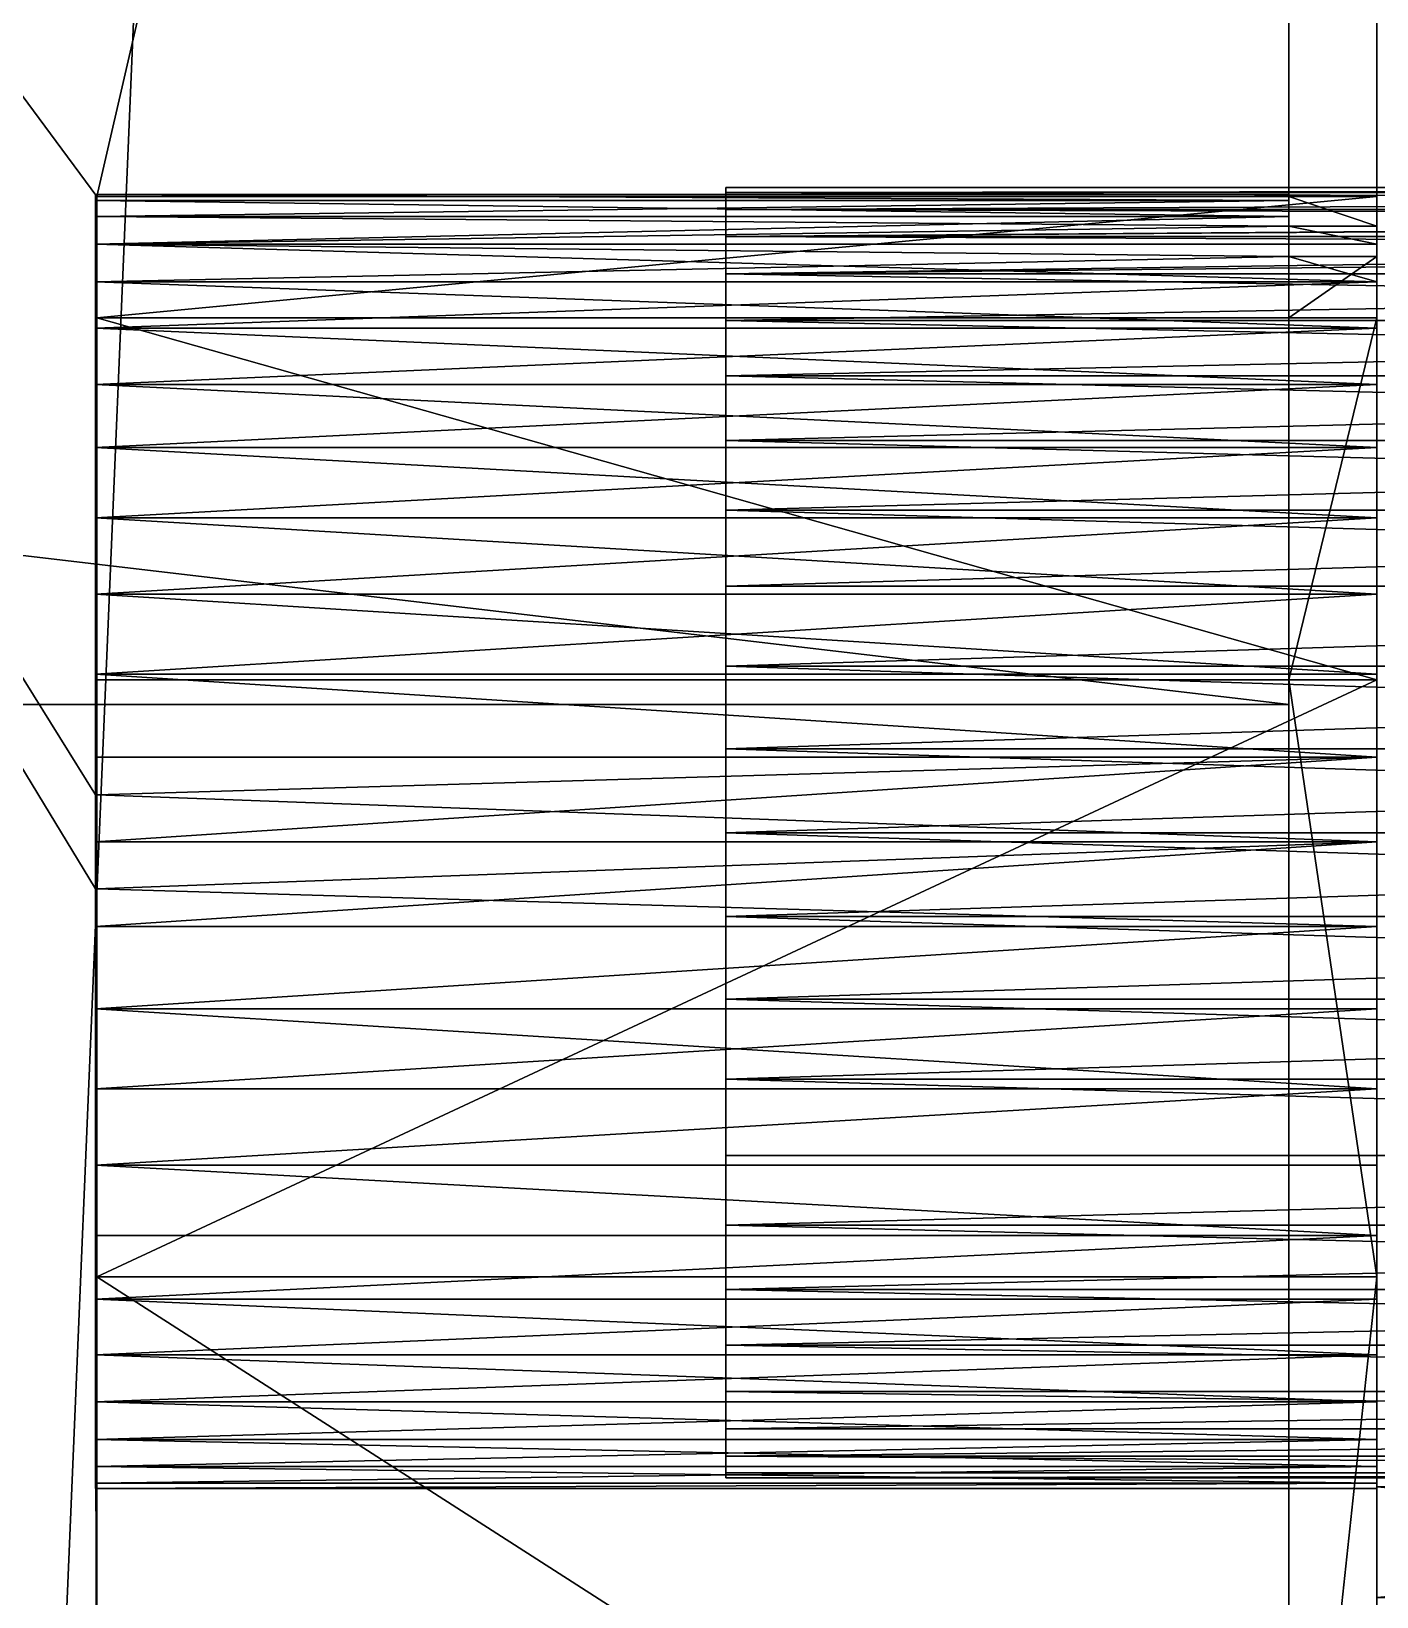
# Model space of a CAD drawing. Extents: x -30 to 83, y -53 to 60.
# Drawn here: x 59.102 to 61.187, y 9.83 to 12.256 of the extents above; entities that cross this region are included whole.
import ezdxf

# ---------------------------------------------------------------- set-up
doc = ezdxf.new("R2010")
doc.units = 0
doc.header["$MEASUREMENT"] = 0

msp = doc.modelspace()

# ---------------------------------------------------------------- linework, layer by layer
for points in [[(63.169998, -40), (-9.17, -40), (63.169998, 60)], [(-9.17, 60), (63.169998, 60), (-9.17, -40)], [(41, -40, 89), (63, -40, 89), (41, 60, 89)], [(63, 60, 89), (41, 60, 89), (63, -40, 89)], [(-7.187, 58, 2), (-7.187, -40, 2), (61.187, -40, 2)], [(61.187, 58, 2), (-7.187, 58, 2), (61.187, -40, 2)], [(61.187, 58, 69), (59.002998, 6.15, 69), (41, 58, 69)], [(61.187, 58, 69), (61.187, -40, 69), (59.002998, 6.15, 69)], [(59.203995, 11.999739, 45.998001), (61.050995, 19.999741, 45.998001), (55.553993, 16.937469, 45.998001)], [(59.203995, 11.999739, 45.998001), (61.050995, 11.999739, 45.998001), (61.050995, 19.999741, 45.998001)], [(61.050995, 11.99387, 45.131001), (61.050995, 12.002871, 45), (61.050995, 19.999741, 45.998001)], [(61.050995, 11.96887, 45.258999), (61.050995, 11.99387, 45.131001), (61.050995, 19.999741, 45.998001)], [(61.050995, 12.002871, 45), (61.050995, 11.99387, 44.868999), (61.050995, 19.999741, 45.998001)], [(61.050995, 19.743872, 42.084), (61.050995, 19.999741, 45.998001), (61.050995, 11.99387, 44.868999)], [(61.050995, 11.954163, 45.301754), (61.050995, 11.96887, 45.258999), (61.050995, 19.999741, 45.998001)], [(61.050995, 11.999739, 45.998001), (61.050995, 11.954163, 45.301754), (61.050995, 19.999741, 45.998001)], [(61.050995, 11.96887, 44.741001), (61.050995, 19.743872, 42.084), (61.050995, 11.99387, 44.868999)], [(61.050995, 11.96887, 44.741001), (61.050995, 11.925871, 44.616001), (61.050995, 19.743872, 42.084)], [(61.050995, 11.925871, 44.616001), (61.050995, 11.90675, 44.577427), (61.050995, 19.743872, 42.084)], [(61.050995, 19.743872, 42.084), (61.050995, 11.25087, 40.306), (61.050995, 18.977871, 38.235001)], [(61.050995, 19.743872, 42.084), (61.050995, 11.811871, 43.127998), (61.050995, 11.25087, 40.306)], [(61.050995, 19.743872, 42.084), (61.050995, 11.90675, 44.577427), (61.050995, 11.811871, 43.127998)], [(61.050995, 11.25087, 40.306), (61.050995, 10.325871, 37.581001), (61.050995, 18.977871, 38.235001)], [(61.050995, 17.716871, 34.519001), (61.050995, 18.977871, 38.235001), (61.050995, 10.325871, 37.581001)], [(61.050995, 17.716871, 34.519001), (61.050995, 10.325871, 37.581001), (61.050995, 15.98087, 31)], [(59.201996, 10.927092, 45.998001), (55.553993, 16.937469, 45.998001), (59.203995, 8.354225, 45.998001)], [(55.553993, 2.002739, 45.998001), (59.203995, 8.354225, 45.998001), (55.553993, 16.937469, 45.998001)], [(59.201996, 10.927092, 45.998001), (59.201996, 11.072649, 45.998001), (55.553993, 16.937469, 45.998001)], [(55.553993, 16.937469, 45.998001), (59.201996, 11.072649, 45.998001), (59.203995, 11.999739, 45.998001)], [(61.050995, 13.80087, 27.737), (61.050995, 15.98087, 31), (61.050995, 9.05287, 35)], [(61.050995, 9.05287, 35), (61.050995, 15.98087, 31), (61.050995, 10.325871, 37.581001)], [(39.050995, 13.80087, 27.737), (61.050995, 11.21287, 24.787001), (39.050995, 11.21287, 24.787001)], [(61.050995, 13.80087, 27.737), (61.050995, 11.21287, 24.787001), (39.050995, 13.80087, 27.737)], [(61.050995, 7.453871, 32.606998), (61.050995, 5.55687, 30.444), (61.050995, 13.80087, 27.737)], [(61.050995, 13.80087, 27.737), (61.050995, 9.05287, 35), (61.050995, 7.453871, 32.606998)], [(61.050995, 11.21287, 24.787001), (61.050995, 13.80087, 27.737), (61.050995, 5.55687, 30.444)], [(66.147346, 12.006001, 44.869999), (60.17857, 12.006001, 44.869999), (66.147346, 12.014, 45)], [(60.17857, 12.014, 45), (60.17857, 11.396, 45.924), (60.17857, 11.514, 45.866001)], [(60.17857, 11.396, 45.924), (60.17857, 12.014, 45), (60.17857, 12.006001, 44.869999)], [(60.17857, 11.514, 45.866001), (60.17857, 12.006001, 45.130001), (60.17857, 12.014, 45)], [(60.17857, 12.006001, 44.869999), (60.17857, 12.014, 45), (66.147346, 12.014, 45)], [(60.17857, 12.006001, 45.130001), (66.147346, 12.014, 45), (60.17857, 12.014, 45)], [(60.17857, 12.006001, 45.130001), (66.147346, 12.006001, 45.130001), (66.147346, 12.014, 45)], [(61.050995, 11.99387, 45.131001), (59.201996, 11.99387, 45.131001), (59.201996, 12.002871, 45)], [(61.050995, 11.99387, 45.131001), (59.201996, 12.002871, 45), (61.050995, 12.002871, 45)], [(61.050995, 12.002871, 45), (59.201996, 12.002871, 45), (61.050995, 11.99387, 44.868999)], [(59.201996, 11.99387, 44.868999), (61.050995, 11.99387, 44.868999), (59.201996, 12.002871, 45)], [(59.201996, 11.99387, 45.131001), (59.201996, 10.005871, 44.868999), (59.201996, 12.002871, 45)], [(59.201996, 12.002871, 45), (59.201996, 10.005871, 44.868999), (59.201996, 11.99387, 44.868999)], [(59.203995, 11.072649, 45.998001), (59.203995, 11.999739, 45.998001), (59.201996, 11.072649, 45.998001)], [(59.201996, 11.96887, 44.741001), (61.050995, 11.96887, 44.741001), (61.050995, 11.99387, 44.868999)], [(59.201996, 11.96887, 44.741001), (61.050995, 11.99387, 44.868999), (59.201996, 11.99387, 44.868999)], [(59.201996, 11.99387, 45.131001), (61.050995, 11.99387, 45.131001), (61.050995, 11.96887, 45.258999)], [(59.201996, 11.99387, 45.131001), (61.050995, 11.96887, 45.258999), (59.201996, 11.96887, 45.258999)], [(59.201996, 11.99387, 44.868999), (59.201996, 10.005871, 44.868999), (59.201996, 11.96887, 44.741001)], [(59.201996, 11.99387, 45.131001), (59.201996, 11.96887, 45.258999), (59.201996, 10.005871, 44.868999)], [(59.203995, 11.999739, 45.998001), (59.203995, 11.072649, 45.998001), (59.203995, 11.99987, 46)], [(59.203995, 11.811871, 48.872002), (59.203995, 11.99987, 46), (59.203995, 11.072649, 45.998001)], [(59.203995, 11.99987, 46), (61.186996, 11.99987, 46), (61.050995, 11.999739, 45.998001)], [(59.203995, 11.99987, 46), (61.050995, 11.999739, 45.998001), (59.203995, 11.999739, 45.998001)], [(59.203995, 11.99987, 46), (59.203995, 11.811871, 48.872002), (61.186996, 11.99987, 46)], [(61.186996, 11.811871, 48.872002), (61.186996, 11.99987, 46), (59.203995, 11.811871, 48.872002)], [(66.147346, 11.98, 44.742001), (60.17857, 12.006001, 44.869999), (66.147346, 12.006001, 44.869999)], [(60.17857, 11.98, 45.257999), (60.17857, 12.006001, 45.130001), (60.17857, 11.514, 45.866001)], [(60.17857, 11.396, 45.924), (60.17857, 12.006001, 44.869999), (60.17857, 11.98, 44.742001)], [(60.17857, 11.98, 44.742001), (60.17857, 12.006001, 44.869999), (66.147346, 11.98, 44.742001)], [(66.147346, 11.98, 45.257999), (66.147346, 12.006001, 45.130001), (60.17857, 11.98, 45.257999)], [(60.17857, 11.98, 45.257999), (66.147346, 12.006001, 45.130001), (60.17857, 12.006001, 45.130001)], [(61.186996, 11.99987, 46), (61.186996, 11.954163, 45.301754), (61.050995, 11.999739, 45.998001)], [(61.050995, 11.954163, 45.301754), (61.050995, 11.999739, 45.998001), (61.186996, 11.954163, 45.301754)], [(61.186996, 11.79587, 45.610001), (61.186996, 11.99987, 46), (61.186996, 11.70887, 45.709)], [(61.186996, 11.86787, 45.500999), (61.186996, 11.99987, 46), (61.186996, 11.79587, 45.610001)], [(61.186996, 11.925871, 45.383999), (61.186996, 11.99987, 46), (61.186996, 11.86787, 45.500999)], [(61.186996, 11.99987, 46), (61.186996, 11.925871, 45.383999), (61.186996, 11.954163, 45.301754)], [(61.186996, 11.61087, 45.794998), (61.186996, 11.70887, 45.709), (61.186996, 11.99987, 46)], [(61.186996, 11.61087, 45.794998), (61.186996, 11.99987, 46), (61.186996, 11.811871, 48.872002)], [(59.201996, 11.925871, 44.616001), (61.050995, 11.925871, 44.616001), (61.050995, 11.96887, 44.741001)], [(59.201996, 11.925871, 44.616001), (61.050995, 11.96887, 44.741001), (59.201996, 11.96887, 44.741001)], [(59.201996, 11.96887, 45.258999), (61.050995, 11.96887, 45.258999), (61.050995, 11.954163, 45.301754)], [(59.201996, 11.96887, 45.258999), (61.050995, 11.954163, 45.301754), (59.201996, 11.925871, 45.383999)], [(59.201996, 11.925871, 44.616001), (59.201996, 11.96887, 44.741001), (59.201996, 10.005871, 44.868999)], [(59.201996, 11.925871, 45.383999), (59.201996, 10.005871, 44.868999), (59.201996, 11.96887, 45.258999)], [(60.17857, 11.938, 45.382), (60.17857, 11.98, 45.257999), (60.17857, 11.514, 45.866001)], [(60.17857, 11.396, 45.924), (60.17857, 11.98, 44.742001), (60.17857, 11.938, 44.618)], [(64.144531, 11.967789, 45.294052), (60.17857, 11.98, 45.257999), (60.17857, 11.938, 45.382)], [(60.17857, 11.98, 44.742001), (66.147346, 11.98, 44.742001), (60.17857, 11.938, 44.618)], [(64.144531, 11.967789, 45.294052), (66.147346, 11.98, 45.257999), (60.17857, 11.98, 45.257999)], [(66.147346, 11.98, 44.742001), (66.147346, 11.938, 44.618), (60.17857, 11.938, 44.618)], [(60.17857, 11.938, 45.382), (64.144531, 11.938, 45.382), (64.144531, 11.967789, 45.294052)], [(61.186996, 11.925871, 45.383999), (59.201996, 11.925871, 45.383999), (61.050995, 11.954163, 45.301754)], [(60.17857, 11.514, 45.866001), (60.17857, 11.622002, 45.793999), (60.17857, 11.938, 45.382)], [(60.17857, 11.938, 45.382), (60.17857, 11.622002, 45.793999), (60.17857, 11.880001, 45.5)], [(60.17857, 11.396, 45.924), (60.17857, 11.938, 44.618), (60.17857, 11.880001, 44.5)], [(60.17857, 11.938, 45.382), (60.17857, 11.880001, 45.5), (64.144531, 11.938, 45.382)], [(60.17857, 11.880001, 45.5), (64.144531, 11.880001, 45.5), (64.144531, 11.938, 45.382)], [(60.17857, 11.880001, 44.5), (60.17857, 11.938, 44.618), (64.144531, 11.921314, 44.584049)], [(60.17857, 11.938, 44.618), (66.147346, 11.938, 44.618), (64.144531, 11.921314, 44.584049)], [(61.186996, 11.925871, 45.383999), (61.050995, 11.954163, 45.301754), (61.186996, 11.954163, 45.301754)], [(61.050995, 11.925871, 44.616001), (59.201996, 11.925871, 44.616001), (61.050995, 11.90675, 44.577427)], [(59.201996, 11.86787, 44.499001), (61.050995, 11.90675, 44.577427), (59.201996, 11.925871, 44.616001)], [(59.201996, 11.86787, 45.500999), (59.201996, 11.925871, 45.383999), (61.186996, 11.86787, 45.500999)], [(61.186996, 11.925871, 45.383999), (61.186996, 11.86787, 45.500999), (59.201996, 11.925871, 45.383999)], [(59.201996, 11.86787, 44.499001), (59.201996, 11.925871, 44.616001), (59.201996, 10.005871, 44.868999)], [(59.201996, 11.86787, 45.500999), (59.201996, 10.005871, 44.868999), (59.201996, 11.925871, 45.383999)], [(64.144531, 11.921314, 44.584049), (64.144531, 11.880001, 44.5), (60.17857, 11.880001, 44.5)], [(59.201996, 11.86787, 44.499001), (61.186996, 11.86787, 44.499001), (61.050995, 11.90675, 44.577427)], [(61.186996, 11.90675, 44.577427), (61.186996, 11.811871, 43.127998), (61.050995, 11.811871, 43.127998)], [(61.050995, 11.90675, 44.577427), (61.186996, 11.90675, 44.577427), (61.050995, 11.811871, 43.127998)], [(61.186996, 11.90675, 44.577427), (61.050995, 11.90675, 44.577427), (61.186996, 11.86787, 44.499001)], [(61.186996, 11.90675, 44.577427), (61.186996, 11.86787, 44.499001), (61.186996, 11.811871, 43.127998)], [(61.186996, 11.86787, 44.499001), (59.201996, 11.86787, 44.499001), (61.186996, 11.79587, 44.389999)], [(59.201996, 11.79587, 44.389999), (61.186996, 11.79587, 44.389999), (59.201996, 11.86787, 44.499001)], [(59.201996, 11.86787, 45.500999), (61.186996, 11.86787, 45.500999), (59.201996, 11.79587, 45.610001)], [(61.186996, 11.79587, 45.610001), (59.201996, 11.79587, 45.610001), (61.186996, 11.86787, 45.500999)], [(59.201996, 11.79587, 44.389999), (59.201996, 11.86787, 44.499001), (59.201996, 10.005871, 44.868999)], [(59.201996, 11.79587, 45.610001), (59.201996, 10.005871, 44.868999), (59.201996, 11.86787, 45.500999)], [(60.17857, 11.880001, 45.5), (60.17857, 11.622002, 45.793999), (60.17857, 11.807999, 45.608002)], [(60.17857, 11.396, 45.924), (60.17857, 11.880001, 44.5), (60.17857, 11.807999, 44.391998)], [(60.17857, 11.807999, 44.391998), (60.17857, 11.880001, 44.5), (64.144531, 11.807999, 44.391998)], [(60.17857, 11.880001, 45.5), (60.17857, 11.807999, 45.608002), (64.144531, 11.880001, 45.5)], [(60.17857, 11.880001, 44.5), (64.144531, 11.880001, 44.5), (64.144531, 11.807999, 44.391998)], [(64.144531, 11.880001, 45.5), (60.17857, 11.807999, 45.608002), (64.144531, 11.807999, 45.608002)], [(61.186996, 11.79587, 44.389999), (61.186996, 11.811871, 43.127998), (61.186996, 11.86787, 44.499001)], [(61.186996, 11.70887, 44.291), (61.186996, 11.79587, 44.389999), (59.201996, 11.79587, 44.389999)], [(59.201996, 11.70887, 44.291), (61.186996, 11.70887, 44.291), (59.201996, 11.79587, 44.389999)], [(59.201996, 11.79587, 45.610001), (61.186996, 11.79587, 45.610001), (59.201996, 11.70887, 45.709)], [(61.186996, 11.70887, 45.709), (59.201996, 11.70887, 45.709), (61.186996, 11.79587, 45.610001)], [(59.201996, 11.70887, 44.291), (59.201996, 11.79587, 44.389999), (59.201996, 10.005871, 44.868999)], [(59.201996, 11.70887, 45.709), (59.201996, 10.005871, 44.868999), (59.201996, 11.79587, 45.610001)], [(59.203995, 11.25087, 51.694), (59.203995, 11.811871, 48.872002), (59.203995, 6.35887, 48.153999)], [(59.203995, 8.354225, 45.998001), (59.203995, 6.35887, 48.153999), (59.203995, 11.811871, 48.872002)], [(59.203995, 10.927092, 45.998001), (59.203995, 8.354225, 45.998001), (59.203995, 11.811871, 48.872002)], [(59.203995, 10.99987, 46.002998), (59.203995, 11.811871, 48.872002), (59.203995, 11.072649, 45.998001)], [(59.203995, 10.99987, 46.002998), (59.203995, 10.927092, 45.998001), (59.203995, 11.811871, 48.872002)], [(61.186996, 11.25087, 51.694), (59.203995, 11.811871, 48.872002), (59.203995, 11.25087, 51.694)], [(59.203995, 11.811871, 48.872002), (61.186996, 11.25087, 51.694), (61.186996, 11.811871, 48.872002)], [(60.17857, 11.807999, 45.608002), (60.17857, 11.622002, 45.793999), (60.17857, 11.722, 45.708)], [(60.17857, 11.396, 45.924), (60.17857, 11.807999, 44.391998), (60.17857, 11.722, 44.292)], [(60.17857, 11.807999, 44.391998), (64.144531, 11.807999, 44.391998), (60.17857, 11.722, 44.292)], [(60.17857, 11.722, 44.292), (64.144531, 11.807999, 44.391998), (64.144531, 11.722, 44.292)], [(60.17857, 11.807999, 45.608002), (60.17857, 11.722, 45.708), (64.144531, 11.722, 45.708)], [(64.144531, 11.722, 45.708), (64.144531, 11.807999, 45.608002), (60.17857, 11.807999, 45.608002)], [(61.186996, 11.811871, 43.127998), (61.186996, 11.25087, 40.306), (61.050995, 11.25087, 40.306)], [(61.050995, 11.811871, 43.127998), (61.186996, 11.811871, 43.127998), (61.050995, 11.25087, 40.306)], [(61.186996, 11.25087, 51.694), (61.186996, 6.35887, 48.153999), (61.186996, 11.811871, 48.872002)], [(61.186996, 11.70887, 44.291), (61.186996, 11.811871, 43.127998), (61.186996, 11.79587, 44.389999)], [(61.186996, 11.811871, 48.872002), (61.186996, 6.35887, 48.153999), (61.186996, 10.616871, 45.925999)], [(61.186996, 10.86887, 45.993999), (61.186996, 11.811871, 48.872002), (61.186996, 10.74087, 45.967999)], [(61.186996, 11.501871, 45.868), (61.186996, 11.811871, 48.872002), (61.186996, 11.383871, 45.925999)], [(61.186996, 11.61087, 45.794998), (61.186996, 11.811871, 48.872002), (61.186996, 11.501871, 45.868)], [(61.186996, 11.811871, 48.872002), (61.186996, 11.259871, 45.967999), (61.186996, 11.383871, 45.925999)], [(61.186996, 10.616871, 45.925999), (61.186996, 10.74087, 45.967999), (61.186996, 11.811871, 48.872002)], [(61.186996, 10.99987, 46.002998), (61.186996, 11.811871, 48.872002), (61.186996, 10.86887, 45.993999)], [(61.186996, 11.259871, 45.967999), (61.186996, 11.811871, 48.872002), (61.186996, 11.130871, 45.993999)], [(61.186996, 10.99987, 46.002998), (61.186996, 11.130871, 45.993999), (61.186996, 11.811871, 48.872002)], [(61.186996, 11.70887, 44.291), (61.186996, 11.61087, 44.205002), (61.186996, 11.811871, 43.127998)], [(61.186996, 11.501871, 44.132), (61.186996, 11.811871, 43.127998), (61.186996, 11.61087, 44.205002)], [(61.186996, 11.383871, 44.074001), (61.186996, 11.811871, 43.127998), (61.186996, 11.501871, 44.132)], [(61.186996, 11.259871, 44.032001), (61.186996, 11.811871, 43.127998), (61.186996, 11.383871, 44.074001)], [(61.186996, 10.99987, 43.998001), (61.186996, 11.811871, 43.127998), (61.186996, 11.130871, 44.006001)], [(61.186996, 11.259871, 44.032001), (61.186996, 11.130871, 44.006001), (61.186996, 11.811871, 43.127998)], [(61.186996, 11.811871, 43.127998), (61.186996, 10.99987, 43.998001), (61.186996, 11.25087, 40.306)], [(60.17857, 11.396, 45.924), (60.17857, 11.722, 44.292), (60.17857, 11.622002, 44.206001)], [(64.144531, 11.722, 45.708), (60.17857, 11.722, 45.708), (64.144531, 11.622002, 45.793999)], [(64.144531, 11.622002, 45.793999), (60.17857, 11.722, 45.708), (60.17857, 11.622002, 45.793999)], [(60.17857, 11.722, 44.292), (64.144531, 11.722, 44.292), (60.17857, 11.622002, 44.206001)], [(64.144531, 11.722, 44.292), (64.144531, 11.622002, 44.206001), (60.17857, 11.622002, 44.206001)], [(61.186996, 11.70887, 44.291), (59.201996, 11.61087, 44.205002), (61.186996, 11.61087, 44.205002)], [(61.186996, 11.70887, 44.291), (59.201996, 11.70887, 44.291), (59.201996, 11.61087, 44.205002)], [(59.201996, 11.61087, 45.794998), (59.201996, 11.70887, 45.709), (61.186996, 11.61087, 45.794998)], [(61.186996, 11.70887, 45.709), (61.186996, 11.61087, 45.794998), (59.201996, 11.70887, 45.709)], [(59.201996, 11.61087, 44.205002), (59.201996, 11.70887, 44.291), (59.201996, 10.005871, 44.868999)], [(59.201996, 11.61087, 45.794998), (59.201996, 10.005871, 44.868999), (59.201996, 11.70887, 45.709)], [(60.17857, 11.396, 45.924), (60.17857, 11.622002, 44.206001), (60.17857, 11.514, 44.133999)], [(60.17857, 11.514, 45.866001), (64.144531, 11.622002, 45.793999), (60.17857, 11.622002, 45.793999)], [(64.144531, 11.622002, 45.793999), (60.17857, 11.514, 45.866001), (64.144531, 11.514, 45.866001)], [(60.17857, 11.514, 44.133999), (60.17857, 11.622002, 44.206001), (64.144531, 11.514, 44.133999)], [(64.144531, 11.514, 44.133999), (60.17857, 11.622002, 44.206001), (64.144531, 11.622002, 44.206001)], [(61.186996, 11.61087, 44.205002), (59.201996, 11.61087, 44.205002), (61.186996, 11.501871, 44.132)], [(59.201996, 11.61087, 44.205002), (59.201996, 11.501871, 44.132), (61.186996, 11.501871, 44.132)], [(61.186996, 11.501871, 45.868), (59.201996, 11.501871, 45.868), (61.186996, 11.61087, 45.794998)], [(59.201996, 11.61087, 45.794998), (61.186996, 11.61087, 45.794998), (59.201996, 11.501871, 45.868)], [(59.201996, 11.501871, 44.132), (59.201996, 11.61087, 44.205002), (59.201996, 10.005871, 44.868999)], [(59.201996, 11.61087, 45.794998), (59.201996, 11.501871, 45.868), (59.201996, 10.005871, 44.868999)], [(61.186996, 11.501871, 44.132), (59.201996, 11.383871, 44.074001), (61.186996, 11.383871, 44.074001)], [(61.186996, 11.501871, 44.132), (59.201996, 11.501871, 44.132), (59.201996, 11.383871, 44.074001)], [(59.201996, 11.383871, 45.925999), (59.201996, 11.501871, 45.868), (61.186996, 11.383871, 45.925999)], [(61.186996, 11.501871, 45.868), (61.186996, 11.383871, 45.925999), (59.201996, 11.501871, 45.868)], [(59.201996, 11.501871, 44.132), (59.201996, 10.005871, 44.868999), (59.201996, 11.383871, 44.074001)], [(59.201996, 11.501871, 45.868), (59.201996, 11.383871, 45.925999), (59.201996, 10.005871, 44.868999)], [(60.17857, 11.514, 44.133999), (60.17857, 11.396, 44.076), (60.17857, 11.396, 45.924)], [(64.144531, 11.396, 45.924), (60.17857, 11.514, 45.866001), (60.17857, 11.396, 45.924)], [(64.144531, 11.514, 44.133999), (64.144531, 11.396, 44.076), (60.17857, 11.396, 44.076)], [(64.144531, 11.396, 45.924), (64.144531, 11.514, 45.866001), (60.17857, 11.514, 45.866001)], [(60.17857, 11.396, 44.076), (60.17857, 11.514, 44.133999), (64.144531, 11.514, 44.133999)], [(61.186996, 11.383871, 45.925999), (61.186996, 11.259871, 45.967999), (59.201996, 11.259871, 45.967999)], [(61.186996, 11.383871, 44.074001), (59.201996, 11.383871, 44.074001), (61.186996, 11.259871, 44.032001)], [(59.201996, 11.383871, 44.074001), (59.201996, 11.259871, 44.032001), (61.186996, 11.259871, 44.032001)], [(59.201996, 11.383871, 45.925999), (61.186996, 11.383871, 45.925999), (59.201996, 11.259871, 45.967999)], [(59.201996, 11.383871, 44.074001), (59.201996, 10.005871, 44.868999), (59.201996, 11.259871, 44.032001)], [(59.201996, 11.383871, 45.925999), (59.201996, 11.259871, 45.967999), (59.201996, 10.005871, 44.868999)], [(60.17857, 11.396, 45.924), (60.17857, 11.271999, 44.034), (60.17857, 11.144001, 44.007999)], [(60.17857, 11.144001, 44.007999), (60.17857, 11.014, 44), (60.17857, 11.396, 45.924)], [(60.17857, 11.396, 45.924), (60.17857, 11.396, 44.076), (60.17857, 11.271999, 44.034)], [(60.17857, 11.271999, 45.966), (60.17857, 11.396, 45.924), (60.17857, 11.014, 44)], [(64.144531, 11.396, 45.924), (60.17857, 11.271999, 45.966), (64.144531, 11.271999, 45.966)], [(60.17857, 11.271999, 45.966), (64.144531, 11.396, 45.924), (60.17857, 11.396, 45.924)], [(60.17857, 11.396, 44.076), (64.144531, 11.396, 44.076), (60.17857, 11.271999, 44.034)], [(60.17857, 11.271999, 44.034), (64.144531, 11.396, 44.076), (64.144531, 11.271999, 44.034)], [(59.201996, 11.130871, 44.006001), (61.186996, 11.130871, 44.006001), (59.201996, 11.259871, 44.032001)], [(61.186996, 11.259871, 44.032001), (59.201996, 11.259871, 44.032001), (61.186996, 11.130871, 44.006001)], [(59.201996, 11.259871, 45.967999), (61.186996, 11.130871, 45.993999), (59.201996, 11.130871, 45.993999)], [(59.201996, 11.259871, 45.967999), (61.186996, 11.259871, 45.967999), (61.186996, 11.130871, 45.993999)], [(59.201996, 11.259871, 44.032001), (59.201996, 10.005871, 44.868999), (59.201996, 11.130871, 44.006001)], [(59.201996, 11.259871, 45.967999), (59.201996, 11.130871, 45.993999), (59.201996, 10.005871, 44.868999)], [(60.17857, 10.014, 45), (60.17857, 10.021999, 45.130001), (60.17857, 11.271999, 45.966)], [(60.17857, 11.271999, 45.966), (60.17857, 10.021999, 45.130001), (60.17857, 11.144001, 45.992001)], [(60.17857, 11.271999, 45.966), (60.17857, 10.405998, 44.206001), (60.17857, 10.306, 44.292)], [(60.17857, 11.014, 44), (60.17857, 10.883999, 44.007999), (60.17857, 11.271999, 45.966)], [(60.17857, 10.514, 44.133999), (60.17857, 10.405998, 44.206001), (60.17857, 11.271999, 45.966)], [(60.17857, 11.271999, 45.966), (60.17857, 10.632, 44.076), (60.17857, 10.514, 44.133999)], [(60.17857, 11.271999, 45.966), (60.17857, 10.756001, 44.034), (60.17857, 10.632, 44.076)], [(60.17857, 11.271999, 45.966), (60.17857, 10.883999, 44.007999), (60.17857, 10.756001, 44.034)], [(60.17857, 10.021999, 44.869999), (60.17857, 10.014, 45), (60.17857, 11.271999, 45.966)], [(60.17857, 11.271999, 45.966), (60.17857, 10.306, 44.292), (60.17857, 10.220001, 44.391998)], [(60.17857, 11.271999, 45.966), (60.17857, 10.220001, 44.391998), (60.17857, 10.147999, 44.5)], [(60.17857, 11.271999, 45.966), (60.17857, 10.09, 44.618), (60.17857, 10.048, 44.742001)], [(60.17857, 11.271999, 45.966), (60.17857, 10.048, 44.742001), (60.17857, 10.021999, 44.869999)], [(60.17857, 11.271999, 45.966), (60.17857, 10.147999, 44.5), (60.17857, 10.09, 44.618)], [(64.144531, 11.271999, 45.966), (60.17857, 11.144001, 45.992001), (64.144531, 11.144001, 45.992001)], [(60.17857, 11.144001, 45.992001), (64.144531, 11.271999, 45.966), (60.17857, 11.271999, 45.966)], [(60.17857, 11.271999, 44.034), (64.144531, 11.144001, 44.007999), (60.17857, 11.144001, 44.007999)], [(60.17857, 11.271999, 44.034), (64.144531, 11.271999, 44.034), (64.144531, 11.144001, 44.007999)], [(59.203995, 5.93787, 50.271), (59.203995, 10.325871, 54.418999), (59.203995, 11.25087, 51.694)], [(59.203995, 6.35887, 48.153999), (59.203995, 5.93787, 50.271), (59.203995, 11.25087, 51.694)], [(59.203995, 10.325871, 54.418999), (61.186996, 11.25087, 51.694), (59.203995, 11.25087, 51.694)], [(59.203995, 10.325871, 54.418999), (61.186996, 10.325871, 54.418999), (61.186996, 11.25087, 51.694)], [(61.050995, 11.25087, 40.306), (61.186996, 11.25087, 40.306), (61.186996, 10.325871, 37.581001)], [(61.050995, 11.25087, 40.306), (61.186996, 10.325871, 37.581001), (61.050995, 10.325871, 37.581001)], [(61.186996, 11.25087, 51.694), (61.186996, 10.325871, 54.418999), (61.186996, 5.93787, 50.271)], [(61.186996, 5.93787, 50.271), (61.186996, 6.35887, 48.153999), (61.186996, 11.25087, 51.694)], [(61.186996, 10.498871, 44.132), (61.186996, 10.38987, 44.205002), (61.186996, 11.25087, 40.306)], [(61.186996, 10.616871, 44.074001), (61.186996, 10.498871, 44.132), (61.186996, 11.25087, 40.306)], [(61.186996, 10.74087, 44.032001), (61.186996, 11.25087, 40.306), (61.186996, 10.86887, 44.006001)], [(61.186996, 10.86887, 44.006001), (61.186996, 11.25087, 40.306), (61.186996, 10.99987, 43.998001)], [(61.186996, 10.74087, 44.032001), (61.186996, 10.616871, 44.074001), (61.186996, 11.25087, 40.306)], [(61.186996, 6.35887, 43.846001), (61.186996, 11.25087, 40.306), (61.186996, 10.38987, 44.205002)], [(61.186996, 6.35887, 43.846001), (61.186996, 5.93787, 41.729), (61.186996, 11.25087, 40.306)], [(61.186996, 11.25087, 40.306), (61.186996, 5.93787, 41.729), (61.186996, 10.325871, 37.581001)], [(39.050995, 8.262871, 22.198999), (39.050995, 11.21287, 24.787001), (61.050995, 8.262871, 22.198999)], [(61.050995, 11.21287, 24.787001), (61.050995, 8.262871, 22.198999), (39.050995, 11.21287, 24.787001)], [(61.050995, 11.21287, 24.787001), (61.050995, 3.39287, 28.546), (61.050995, 8.262871, 22.198999)], [(61.050995, 3.39287, 28.546), (61.050995, 11.21287, 24.787001), (61.050995, 5.55687, 30.444)], [(60.17857, 11.144001, 45.992001), (60.17857, 10.021999, 45.130001), (60.17857, 11.014, 46)], [(60.17857, 11.014, 46), (64.144531, 11.144001, 45.992001), (60.17857, 11.144001, 45.992001)], [(64.144531, 11.014, 44), (60.17857, 11.014, 44), (60.17857, 11.144001, 44.007999)], [(60.17857, 11.144001, 44.007999), (64.144531, 11.144001, 44.007999), (64.144531, 11.014, 44)], [(64.144531, 11.144001, 45.992001), (60.17857, 11.014, 46), (64.144531, 11.014, 46)], [(61.186996, 10.99987, 43.998001), (61.186996, 11.130871, 44.006001), (59.201996, 10.99987, 43.998001)], [(59.201996, 11.130871, 44.006001), (59.201996, 10.99987, 43.998001), (61.186996, 11.130871, 44.006001)], [(61.186996, 11.130871, 45.993999), (59.203995, 11.072649, 45.998001), (59.201996, 11.130871, 45.993999)], [(59.201996, 11.130871, 45.993999), (59.203995, 11.072649, 45.998001), (59.201996, 11.072649, 45.998001)], [(59.201996, 10.99987, 43.998001), (59.201996, 11.130871, 44.006001), (59.201996, 10.005871, 44.868999)], [(59.201996, 11.072649, 45.998001), (59.201996, 10.005871, 44.868999), (59.201996, 11.130871, 45.993999)], [(61.186996, 11.130871, 45.993999), (61.186996, 10.99987, 46.002998), (59.203995, 11.072649, 45.998001)], [(59.201996, 10.927092, 45.998001), (59.201996, 10.005871, 44.868999), (59.201996, 11.072649, 45.998001)], [(59.203995, 10.99987, 46.002998), (59.203995, 11.072649, 45.998001), (61.186996, 10.99987, 46.002998)], [(60.17857, 11.014, 46), (60.17857, 10.021999, 45.130001), (60.17857, 10.883999, 45.992001)], [(60.17857, 11.014, 44), (64.144531, 11.014, 44), (60.17857, 10.883999, 44.007999)], [(64.144531, 10.883999, 45.992001), (64.144531, 11.014, 46), (60.17857, 11.014, 46)], [(60.17857, 11.014, 46), (60.17857, 10.883999, 45.992001), (64.144531, 10.883999, 45.992001)], [(64.144531, 11.014, 44), (64.144531, 10.883999, 44.007999), (60.17857, 10.883999, 44.007999)], [(61.186996, 10.86887, 44.006001), (61.186996, 10.99987, 43.998001), (59.201996, 10.86887, 44.006001)], [(59.201996, 10.99987, 43.998001), (59.201996, 10.86887, 44.006001), (61.186996, 10.99987, 43.998001)], [(59.201996, 10.86887, 44.006001), (59.201996, 10.99987, 43.998001), (59.201996, 10.005871, 44.868999)], [(59.203995, 10.99987, 46.002998), (61.186996, 10.99987, 46.002998), (59.203995, 10.927092, 45.998001)], [(61.186996, 10.86887, 45.993999), (59.203995, 10.927092, 45.998001), (61.186996, 10.99987, 46.002998)], [(59.203995, 10.927092, 45.998001), (59.201996, 10.927092, 45.998001), (59.203995, 8.354225, 45.998001)], [(59.201996, 10.86887, 45.993999), (59.203995, 10.927092, 45.998001), (61.186996, 10.86887, 45.993999)], [(59.201996, 10.927092, 45.998001), (59.203995, 10.927092, 45.998001), (59.201996, 10.86887, 45.993999)], [(59.201996, 10.927092, 45.998001), (59.201996, 10.86887, 45.993999), (59.201996, 10.005871, 44.868999)], [(61.186996, 10.86887, 44.006001), (59.201996, 10.86887, 44.006001), (59.201996, 10.74087, 44.032001)], [(61.186996, 10.86887, 44.006001), (59.201996, 10.74087, 44.032001), (61.186996, 10.74087, 44.032001)], [(59.201996, 10.86887, 45.993999), (61.186996, 10.86887, 45.993999), (59.201996, 10.74087, 45.967999)], [(61.186996, 10.86887, 45.993999), (61.186996, 10.74087, 45.967999), (59.201996, 10.74087, 45.967999)], [(59.201996, 10.86887, 44.006001), (59.201996, 10.005871, 44.868999), (59.201996, 10.74087, 44.032001)], [(59.201996, 10.74087, 45.967999), (59.201996, 10.005871, 44.868999), (59.201996, 10.86887, 45.993999)], [(60.17857, 10.883999, 45.992001), (60.17857, 10.021999, 45.130001), (60.17857, 10.756001, 45.966)], [(64.144531, 10.756001, 45.966), (60.17857, 10.883999, 45.992001), (60.17857, 10.756001, 45.966)], [(64.144531, 10.883999, 45.992001), (60.17857, 10.883999, 45.992001), (64.144531, 10.756001, 45.966)], [(60.17857, 10.756001, 44.034), (60.17857, 10.883999, 44.007999), (64.144531, 10.883999, 44.007999)], [(64.144531, 10.883999, 44.007999), (64.144531, 10.756001, 44.034), (60.17857, 10.756001, 44.034)], [(60.17857, 10.756001, 45.966), (60.17857, 10.021999, 45.130001), (60.17857, 10.632, 45.924)], [(60.17857, 10.632, 45.924), (64.144531, 10.756001, 45.966), (60.17857, 10.756001, 45.966)], [(60.17857, 10.756001, 44.034), (64.144531, 10.632, 44.076), (60.17857, 10.632, 44.076)], [(64.144531, 10.632, 45.924), (64.144531, 10.756001, 45.966), (60.17857, 10.632, 45.924)], [(64.144531, 10.756001, 44.034), (64.144531, 10.632, 44.076), (60.17857, 10.756001, 44.034)], [(59.201996, 10.616871, 44.074001), (61.186996, 10.616871, 44.074001), (59.201996, 10.74087, 44.032001)], [(61.186996, 10.74087, 44.032001), (59.201996, 10.74087, 44.032001), (61.186996, 10.616871, 44.074001)], [(61.186996, 10.616871, 45.925999), (59.201996, 10.616871, 45.925999), (61.186996, 10.74087, 45.967999)], [(59.201996, 10.74087, 45.967999), (61.186996, 10.74087, 45.967999), (59.201996, 10.616871, 45.925999)], [(59.201996, 10.616871, 44.074001), (59.201996, 10.74087, 44.032001), (59.201996, 10.005871, 44.868999)], [(59.201996, 10.616871, 45.925999), (59.201996, 10.005871, 44.868999), (59.201996, 10.74087, 45.967999)], [(60.17857, 10.632, 45.924), (60.17857, 10.021999, 45.130001), (60.17857, 10.514, 45.866001)], [(60.17857, 10.514, 44.133999), (60.17857, 10.632, 44.076), (64.144531, 10.514, 44.133999)], [(64.144531, 10.514, 45.866001), (64.144531, 10.632, 45.924), (60.17857, 10.632, 45.924)], [(60.17857, 10.632, 44.076), (64.144531, 10.632, 44.076), (64.144531, 10.514, 44.133999)], [(60.17857, 10.632, 45.924), (60.17857, 10.514, 45.866001), (64.144531, 10.514, 45.866001)], [(61.186996, 10.498871, 44.132), (61.186996, 10.616871, 44.074001), (59.201996, 10.498871, 44.132)], [(61.186996, 10.616871, 44.074001), (59.201996, 10.616871, 44.074001), (59.201996, 10.498871, 44.132)], [(59.201996, 10.616871, 45.925999), (61.186996, 10.616871, 45.925999), (59.201996, 10.498871, 45.868)], [(61.186996, 10.498871, 45.868), (59.201996, 10.498871, 45.868), (61.186996, 10.616871, 45.925999)], [(59.201996, 10.498871, 44.132), (59.201996, 10.616871, 44.074001), (59.201996, 10.005871, 44.868999)], [(59.201996, 10.498871, 45.868), (59.201996, 10.005871, 44.868999), (59.201996, 10.616871, 45.925999)], [(61.186996, 10.616871, 45.925999), (61.186996, 6.35887, 48.153999), (61.186996, 10.498871, 45.868)], [(60.17857, 10.514, 45.866001), (60.17857, 10.021999, 45.130001), (60.17857, 10.405998, 45.793999)], [(60.17857, 10.514, 44.133999), (64.144531, 10.514, 44.133999), (60.17857, 10.405998, 44.206001)], [(60.17857, 10.405998, 44.206001), (64.144531, 10.514, 44.133999), (64.144531, 10.405998, 44.206001)], [(64.144531, 10.514, 45.866001), (60.17857, 10.514, 45.866001), (60.17857, 10.405998, 45.793999)], [(60.17857, 10.405998, 45.793999), (64.144531, 10.405998, 45.793999), (64.144531, 10.514, 45.866001)], [(59.201996, 10.38987, 44.205002), (61.186996, 10.38987, 44.205002), (59.201996, 10.498871, 44.132)], [(61.186996, 10.498871, 44.132), (59.201996, 10.498871, 44.132), (61.186996, 10.38987, 44.205002)], [(59.201996, 10.498871, 45.868), (61.186996, 10.498871, 45.868), (61.186996, 10.38987, 45.794998)], [(59.201996, 10.498871, 45.868), (61.186996, 10.38987, 45.794998), (59.201996, 10.38987, 45.794998)], [(59.201996, 10.38987, 44.205002), (59.201996, 10.498871, 44.132), (59.201996, 10.005871, 44.868999)], [(59.201996, 10.38987, 45.794998), (59.201996, 10.005871, 44.868999), (59.201996, 10.498871, 45.868)], [(61.186996, 10.498871, 45.868), (61.186996, 6.35887, 48.153999), (61.186996, 10.38987, 45.794998)], [(59.201996, 10.290871, 44.291), (61.186996, 10.290871, 44.291), (61.186996, 10.38987, 44.205002)], [(61.186996, 10.38987, 44.205002), (59.201996, 10.38987, 44.205002), (59.201996, 10.290871, 44.291)], [(61.186996, 10.290871, 45.709), (59.201996, 10.290871, 45.709), (61.186996, 10.38987, 45.794998)], [(59.201996, 10.38987, 45.794998), (61.186996, 10.38987, 45.794998), (59.201996, 10.290871, 45.709)], [(59.201996, 10.290871, 44.291), (59.201996, 10.38987, 44.205002), (59.201996, 10.005871, 44.868999)], [(59.201996, 10.290871, 45.709), (59.201996, 10.005871, 44.868999), (59.201996, 10.38987, 45.794998)], [(60.17857, 10.405998, 45.793999), (60.17857, 10.021999, 45.130001), (60.17857, 10.306, 45.708)], [(64.144531, 10.405998, 44.206001), (64.144531, 10.306, 44.292), (60.17857, 10.306, 44.292)], [(60.17857, 10.306, 44.292), (60.17857, 10.405998, 44.206001), (64.144531, 10.405998, 44.206001)], [(60.17857, 10.405998, 45.793999), (60.17857, 10.306, 45.708), (64.144531, 10.306, 45.708)], [(64.144531, 10.306, 45.708), (64.144531, 10.405998, 45.793999), (60.17857, 10.405998, 45.793999)], [(61.186996, 10.38987, 45.794998), (61.186996, 6.35887, 48.153999), (61.186996, 10.290871, 45.709)], [(61.186996, 10.290871, 44.291), (61.186996, 6.35887, 43.846001), (61.186996, 10.38987, 44.205002)], [(59.203995, 9.05287, 57), (59.203995, 10.325871, 54.418999), (59.203995, 4.289871, 54.25)], [(59.203995, 5.24387, 52.313999), (59.203995, 4.289871, 54.25), (59.203995, 10.325871, 54.418999)], [(59.203995, 5.93787, 50.271), (59.203995, 5.24387, 52.313999), (59.203995, 10.325871, 54.418999)], [(59.203995, 9.05287, 57), (61.186996, 9.05287, 57), (59.203995, 10.325871, 54.418999)], [(61.186996, 9.05287, 57), (61.186996, 10.325871, 54.418999), (59.203995, 10.325871, 54.418999)], [(61.186996, 9.05287, 35), (61.050995, 9.05287, 35), (61.186996, 10.325871, 37.581001)], [(61.050995, 10.325871, 37.581001), (61.186996, 10.325871, 37.581001), (61.050995, 9.05287, 35)], [(61.186996, 10.325871, 54.418999), (61.186996, 9.05287, 57), (61.186996, 4.289871, 54.25)], [(61.186996, 5.24387, 52.313999), (61.186996, 5.93787, 50.271), (61.186996, 10.325871, 54.418999)], [(61.186996, 4.289871, 54.25), (61.186996, 5.24387, 52.313999), (61.186996, 10.325871, 54.418999)], [(61.186996, 5.24387, 39.686001), (61.186996, 10.325871, 37.581001), (61.186996, 5.93787, 41.729)], [(61.186996, 4.289871, 37.75), (61.186996, 10.325871, 37.581001), (61.186996, 5.24387, 39.686001)], [(61.186996, 10.325871, 37.581001), (61.186996, 4.289871, 37.75), (61.186996, 9.05287, 35)], [(61.186996, 10.20487, 44.389999), (61.186996, 10.290871, 44.291), (59.201996, 10.290871, 44.291)], [(61.186996, 10.290871, 45.709), (61.186996, 10.20487, 45.610001), (59.201996, 10.20487, 45.610001)], [(59.201996, 10.20487, 44.389999), (61.186996, 10.20487, 44.389999), (59.201996, 10.290871, 44.291)], [(59.201996, 10.290871, 45.709), (61.186996, 10.290871, 45.709), (59.201996, 10.20487, 45.610001)], [(59.201996, 10.290871, 44.291), (59.201996, 10.005871, 44.868999), (59.201996, 10.20487, 44.389999)], [(59.201996, 10.20487, 45.610001), (59.201996, 10.005871, 44.868999), (59.201996, 10.290871, 45.709)], [(60.17857, 10.306, 45.708), (60.17857, 10.021999, 45.130001), (60.17857, 10.220001, 45.608002)], [(60.17857, 10.220001, 45.608002), (64.144531, 10.220001, 45.608002), (60.17857, 10.306, 45.708)], [(64.144531, 10.306, 44.292), (64.144531, 10.220001, 44.391998), (60.17857, 10.220001, 44.391998)], [(60.17857, 10.220001, 44.391998), (60.17857, 10.306, 44.292), (64.144531, 10.306, 44.292)], [(64.144531, 10.220001, 45.608002), (64.144531, 10.306, 45.708), (60.17857, 10.306, 45.708)], [(61.186996, 10.290871, 45.709), (61.186996, 6.35887, 48.153999), (61.186996, 10.20487, 45.610001)], [(61.186996, 10.20487, 44.389999), (61.186996, 6.35887, 43.846001), (61.186996, 10.290871, 44.291)], [(60.17857, 10.09, 45.382), (60.17857, 10.147999, 45.5), (60.17857, 10.220001, 45.608002)], [(60.17857, 10.220001, 45.608002), (60.17857, 10.048, 45.257999), (60.17857, 10.09, 45.382)], [(60.17857, 10.220001, 45.608002), (60.17857, 10.021999, 45.130001), (60.17857, 10.048, 45.257999)], [(60.17857, 10.220001, 45.608002), (60.17857, 10.147999, 45.5), (64.144531, 10.147999, 45.5)], [(64.144531, 10.147999, 45.5), (64.144531, 10.220001, 45.608002), (60.17857, 10.220001, 45.608002)], [(60.17857, 10.220001, 44.391998), (64.144531, 10.147999, 44.5), (60.17857, 10.147999, 44.5)], [(64.144531, 10.147999, 44.5), (60.17857, 10.220001, 44.391998), (64.144531, 10.220001, 44.391998)], [(59.201996, 10.20487, 45.610001), (61.186996, 10.20487, 45.610001), (61.186996, 10.13187, 45.500999)], [(59.201996, 10.20487, 44.389999), (59.201996, 10.13187, 44.499001), (61.186996, 10.20487, 44.389999)], [(61.186996, 10.13187, 44.499001), (61.186996, 10.20487, 44.389999), (59.201996, 10.13187, 44.499001)], [(61.186996, 10.13187, 45.500999), (59.201996, 10.13187, 45.500999), (59.201996, 10.20487, 45.610001)], [(59.201996, 10.005871, 44.868999), (59.201996, 10.20487, 45.610001), (59.201996, 9.997869, 45)], [(59.201996, 10.03187, 44.741001), (59.201996, 10.20487, 44.389999), (59.201996, 10.005871, 44.868999)], [(59.201996, 10.20487, 44.389999), (59.201996, 10.03187, 44.741001), (59.201996, 10.13187, 44.499001)], [(59.201996, 10.13187, 45.500999), (59.201996, 9.997869, 45), (59.201996, 10.20487, 45.610001)], [(61.186996, 10.20487, 45.610001), (61.186996, 6.35887, 48.153999), (61.186996, 10.13187, 45.500999)], [(61.186996, 10.20487, 44.389999), (61.186996, 10.13187, 44.499001), (61.186996, 6.35887, 43.846001)], [(60.17857, 10.09, 45.382), (64.144531, 10.147999, 45.5), (60.17857, 10.147999, 45.5)], [(64.144531, 10.09, 44.618), (60.17857, 10.147999, 44.5), (64.144531, 10.147999, 44.5)], [(60.17857, 10.147999, 44.5), (64.144531, 10.09, 44.618), (60.17857, 10.09, 44.618)], [(64.144531, 10.147999, 45.5), (60.17857, 10.09, 45.382), (64.144531, 10.09, 45.382)], [(59.201996, 10.07387, 44.616001), (61.186996, 10.07387, 44.616001), (61.186996, 10.13187, 44.499001)], [(61.186996, 10.13187, 44.499001), (59.201996, 10.13187, 44.499001), (59.201996, 10.07387, 44.616001)], [(59.201996, 10.13187, 45.500999), (61.186996, 10.13187, 45.500999), (61.186996, 10.07387, 45.383999)], [(59.201996, 10.13187, 45.500999), (61.186996, 10.07387, 45.383999), (59.201996, 10.07387, 45.383999)], [(59.201996, 10.07387, 44.616001), (59.201996, 10.13187, 44.499001), (59.201996, 10.03187, 44.741001)], [(59.201996, 10.07387, 45.383999), (59.201996, 9.997869, 45), (59.201996, 10.13187, 45.500999)], [(61.186996, 10.07387, 44.616001), (61.186996, 6.35887, 43.846001), (61.186996, 10.13187, 44.499001)], [(61.186996, 10.13187, 45.500999), (61.186996, 6.35887, 48.153999), (61.186996, 10.07387, 45.383999)], [(61.186996, 10.03187, 44.741001), (61.186996, 10.07387, 44.616001), (59.201996, 10.07387, 44.616001)], [(61.186996, 10.03187, 44.741001), (59.201996, 10.07387, 44.616001), (59.201996, 10.03187, 44.741001)], [(61.186996, 10.03187, 45.258999), (59.201996, 10.03187, 45.258999), (61.186996, 10.07387, 45.383999)], [(59.201996, 10.07387, 45.383999), (61.186996, 10.07387, 45.383999), (59.201996, 10.03187, 45.258999)], [(59.201996, 10.03187, 45.258999), (59.201996, 9.997869, 45), (59.201996, 10.07387, 45.383999)], [(60.17857, 10.09, 44.618), (64.144531, 10.09, 44.618), (60.17857, 10.048, 44.742001)], [(64.144531, 10.09, 45.382), (60.17857, 10.09, 45.382), (60.17857, 10.048, 45.257999)], [(60.17857, 10.048, 45.257999), (64.144531, 10.048, 45.257999), (64.144531, 10.09, 45.382)], [(64.144531, 10.09, 44.618), (64.144531, 10.048, 44.742001), (60.17857, 10.048, 44.742001)], [(61.186996, 6.49987, 46), (61.186996, 10.07387, 45.383999), (61.186996, 6.35887, 48.153999)], [(61.186996, 10.03187, 44.741001), (61.186996, 6.35887, 43.846001), (61.186996, 10.07387, 44.616001)], [(61.186996, 10.07387, 45.383999), (61.186996, 6.49987, 46), (61.186996, 10.03187, 45.258999)], [(64.144531, 10.021999, 45.130001), (60.17857, 10.048, 45.257999), (60.17857, 10.021999, 45.130001)], [(60.17857, 10.048, 44.742001), (64.144531, 10.021999, 44.869999), (60.17857, 10.021999, 44.869999)], [(64.144531, 10.048, 45.257999), (60.17857, 10.048, 45.257999), (64.144531, 10.021999, 45.130001)], [(64.144531, 10.021999, 44.869999), (60.17857, 10.048, 44.742001), (64.144531, 10.048, 44.742001)], [(61.186996, 10.03187, 45.258999), (61.186996, 10.005871, 45.131001), (59.201996, 10.005871, 45.131001)], [(61.186996, 10.03187, 44.741001), (59.201996, 10.03187, 44.741001), (61.186996, 10.005871, 44.868999)], [(59.201996, 10.005871, 44.868999), (61.186996, 10.005871, 44.868999), (59.201996, 10.03187, 44.741001)], [(59.201996, 10.03187, 45.258999), (61.186996, 10.03187, 45.258999), (59.201996, 10.005871, 45.131001)], [(59.201996, 10.005871, 45.131001), (59.201996, 9.997869, 45), (59.201996, 10.03187, 45.258999)], [(60.17857, 10.014, 45), (64.144531, 10.021999, 45.130001), (60.17857, 10.021999, 45.130001)], [(60.17857, 10.021999, 44.869999), (64.144531, 10.021999, 44.869999), (60.17857, 10.014, 45)], [(64.144531, 10.014, 45), (60.17857, 10.014, 45), (64.144531, 10.021999, 44.869999)], [(60.17857, 10.014, 45), (64.144531, 10.014, 45), (64.144531, 10.021999, 45.130001)], [(61.186996, 10.03187, 44.741001), (61.186996, 10.005871, 44.868999), (61.186996, 6.35887, 43.846001)], [(61.186996, 10.03187, 45.258999), (61.186996, 6.49987, 46), (61.186996, 10.005871, 45.131001)], [(61.186996, 9.997869, 45), (59.201996, 9.997869, 45), (61.186996, 10.005871, 45.131001)], [(61.186996, 9.997869, 45), (61.186996, 10.005871, 44.868999), (59.201996, 9.997869, 45)], [(59.201996, 10.005871, 44.868999), (59.201996, 9.997869, 45), (61.186996, 10.005871, 44.868999)], [(59.201996, 10.005871, 45.131001), (61.186996, 10.005871, 45.131001), (59.201996, 9.997869, 45)], [(61.186996, 9.997869, 45), (61.186996, 6.35887, 43.846001), (61.186996, 10.005871, 44.868999)], [(61.186996, 10.005871, 45.131001), (61.186996, 6.49987, 46), (61.186996, 9.997869, 45)], [(61.186996, 9.829, 43.389), (61.186996, -1.997999, 37.998001), (61.186996, 10, 46)], [(61.186996, 9.829, 48.611), (61.186996, 10, 46), (61.186996, -1.997999, 54.002998)], [(61.186996, -1.997999, 54.002998), (61.186996, 10, 46), (61.186996, -1.997999, 37.998001)], [(61.186996, 10, 46), (63.169998, 10, 46), (63.169998, 9.829, 43.389)], [(61.186996, 10, 46), (63.169998, 9.829, 43.389), (61.186996, 9.829, 43.389)], [(61.186996, 9.829, 48.611), (63.169998, 9.829, 48.611), (63.169998, 10, 46)], [(61.186996, 9.829, 48.611), (63.169998, 10, 46), (61.186996, 10, 46)], [(61.186996, 6.35887, 43.846001), (61.186996, 9.997869, 45), (61.186996, 6.49987, 46)]]:
    msp.add_3dface(points)

doc.saveas('drawing.dxf')
